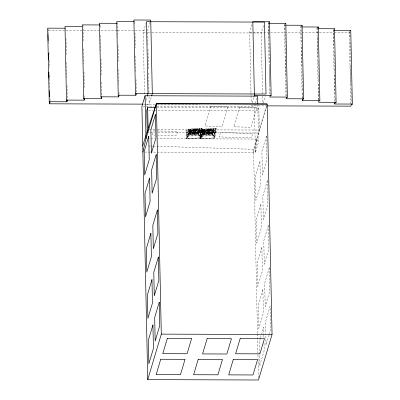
<?xml version="1.0" encoding="UTF-8"?>
<svg xmlns="http://www.w3.org/2000/svg" width="400" height="400" viewBox="0 0 400 400"><rect width="100%" height="100%" fill="white"/><g stroke="black" fill="none" stroke-linecap="round" stroke-linejoin="round"><path stroke-width="0.3" stroke-dasharray="2 1.5" d="M199.685 131.66C200.125 131.125 200.44 129.23 198.94 129.905C198.91 131.6 200.13 131.465 199.305 131.64M202.745 132.335C203.185 131.8 203.5 129.905 202 130.575C202.055 132.81 202.585 132.325 202.87 131.955M198.9 130.01L199.985 129.895L199.005 129.715L198.985 131L200.08 130.885L199.02 130.895M201.96 130.685L203.045 130.57L202.065 130.385L202.045 131.675L203.14 131.56L202.085 131.565M266.43 106.59L256.755 139.05L255.41 152.45L150.97 152.085M253.63 152.44L256.755 139.05L157.825 138.705M144.53 93.98L143.22 32.6L146.295 22.27M150.04 22.4L147.595 30.595L147.93 46.18M145.955 100.505L147.15 96.49M143.565 104.135L149.17 104.155L151.44 96.545M250.97 92.72L249.675 32.25L251.945 24.64M262.515 93.77L261.215 33.005L263.78 24.4M268.63 22.08L268.22 23.455L269.74 94.52M252.12 102.88L254.04 96.44M257.8 104.77L258.59 141.765L255.41 152.45L254.435 106.815L255.315 103.85M255.495 103.255L257.44 96.73M157.015 107.575L258.845 107.925L257.96 110.895L155.505 110.54M284.735 24.285L284.46 25.2L285.98 96.27M263.265 103.21L265.49 95.75M257.49 333.24L253.56 149.315L266.59 105.615M300.975 26.035L300.705 26.95L302.22 98.015M317.215 27.78L316.945 28.695L318.46 99.76M333.455 29.525L333.185 30.44L334.705 101.505M350.825 103.66L349.305 32.595L349.66 31.41M260.345 338.375L259.115 342.505L259.615 365.94L264.185 350.6L264.015 342.585M260.52 337.785L263.685 327.17L263.845 334.57M269.015 335.1L266.025 345.13L265.815 335.265M269.19 334.51L270.595 329.79L270.095 306.36L265.525 321.7L265.8 334.645M202.075 128.35L200.185 133.825L186.345 134.61L188.24 129.13L202.075 128.35L202.435 132.35L200.47 138.04L186.635 138.82L185.96 130.685L199.795 129.9L200.54 137.83L186.705 138.615L185.96 130.685M189.32 133.235L189.15 131.205L187.14 136.575L188.995 131.21L201.6 130.5L199.595 135.87L199.775 137.875L201.63 132.51L201.45 130.505M186.635 138.82L188.6 133.135L188.24 129.13M188.76 134.63L189.35 133.77L192.12 133.615L192.76 134.405L188.76 134.63L189.215 133.1M193.585 129.37L192.78 131.7L193.42 132.49L189.425 132.715C189.98 131.75 189.88 129.48 191.475 129.67A9.225 2.495 -5.1 0 0 192.78 129.49C194.84 128.835 194.495 131.48 193.43 132.575L189.43 132.805L190.235 130.485L194.325 129.99M189.33 133.205L187.475 138.57L187.295 136.57M189.35 133.77L189.78 132.535L192.545 132.38L193.265 132.945L192.765 134.495L188.77 134.72M189.425 132.715L190.695 129.75M191.985 132.17L192.035 131.765L191.985 132.17L195.985 131.945L196.04 131.54L195.985 131.945M192.12 133.615L192.545 132.38M195.315 132.225L194.295 134.32L198.295 134.09L198.8 132.63L198.08 132.065L195.315 132.225L194.305 134.405L198.305 134.18L198.81 132.72M199.825 130.81L199.73 129.82L199.095 129.275L198.34 129.28A9.225 2.495 -5.1 0 1 197.11 129.245L196.355 129.215L194.96 132.4L198.96 132.175L199.76 129.855L199.045 129.285L198.32 131.385L198.96 132.175M198.295 134.09L197.655 133.3L198.08 132.065M199.795 129.9L198.965 132.265L194.965 132.49L196.355 129.215M216.165 128.395L214.27 133.875L200.435 134.66L202.33 129.18L216.165 128.395L216.52 132.4L214.555 138.085L200.72 138.87L200.05 130.735L213.885 129.95L214.63 137.88L200.79 138.66L200.05 130.735M199.595 135.87L201.57 130.095L188.96 130.81L187.105 136.175L199.715 135.465M203.405 133.28L203.235 131.25L201.23 136.625L203.085 131.26L215.69 130.545L213.68 135.92L213.86 137.92L215.715 132.555L215.535 130.555M200.72 138.87L202.685 133.185L202.33 129.18M215.905 132.435L203.3 133.15M202.84 134.68L203.43 133.82L206.2 133.665L206.84 134.455L202.84 134.68L203.86 132.585L206.625 132.43L207.345 132.99L206.85 134.545L202.85 134.77M207.665 129.42L206.865 131.745L207.505 132.535L203.505 132.765C204.065 131.795 203.96 129.53 205.555 129.715A9.225 2.495 -5.1 0 0 206.86 129.54C208.92 128.88 208.575 131.53 207.51 132.625L203.51 132.855L204.315 130.535L208.405 130.04M203.415 133.255L201.56 138.62L201.38 136.615M203.43 133.82L203.86 132.585M203.505 132.765L204.775 129.8M206.125 132.215L206.18 131.81L206.125 132.215L210.13 131.99L210.18 131.585L210.13 131.99M206.2 133.665L206.625 132.43M209.395 132.275L208.38 134.365L212.375 134.14L212.88 132.68L212.165 132.115L209.395 132.275L208.385 134.455L212.385 134.23L212.89 132.77M210.435 129.265L209.04 132.45L213.04 132.225C213.895 131.185 214.305 128.99 212.425 129.33A9.225 2.495 -5.1 0 1 211.19 129.295C209.465 128.88 209.635 131.65 209.05 132.54L213.045 132.315L213.885 129.95M212.375 134.14L211.735 133.35L212.165 132.115M213.04 132.225L212.4 131.435L213.175 129.325M213.68 135.92L215.655 130.145L203.04 130.86L201.185 136.225L213.8 135.51M190.74 129.755L190.225 130.395L194.295 129.905M204.82 129.805L204.305 130.445L208.375 129.955M189.78 132.535L189.265 133.17L193.265 132.945M198.94 129.905L198.985 131M199.78 129.67L199.005 129.715M199.075 131.265L199.99 131.21M199.81 131.28L199.5 131.32M202 130.575L202.045 131.675M202.84 130.34L202.065 130.385M202.135 131.935L203.05 131.885M199.915 131.255L199.83 131.61L199.35 131.615M202.975 131.93L202.35 132.01M200.47 138.04L199.695 129.145L195.325 129.125L190.18 129.685L190.305 131.285L194.865 130.76L199.84 130.745M214.555 138.085L213.775 129.195L209.41 129.17L204.26 129.73L204.385 131.335L208.945 130.805L213.92 130.795M194.85 129.15L195.005 130.75M215.51 128.545L202.905 129.26L203.26 133.26M185.915 130.815L199.75 130.03M200.005 130.865L213.84 130.08M190.015 131.855L198.32 131.385M191.965 131.97L196.055 131.74M189.2 132.46L198.735 131.92L198.88 133.52L189.345 134.06L188.855 129.095L186.96 134.575L187.14 136.575M204.095 131.905L212.4 131.435M206.105 132.015L210.2 131.785M188.6 133.135L202.435 132.35M194.8 132.855L198.8 132.63M203.285 132.505L212.82 131.965L212.96 133.57L203.425 134.11L202.945 129.145L201.045 134.625L201.23 136.625M194.885 133.46L197.655 133.3M202.685 133.185L216.52 132.4M203.345 133.22L207.345 132.99M208.885 132.905L212.88 132.68M208.97 133.505L211.735 133.35M195.185 129.13L195.34 130.73M199.74 129.855L195.875 129.815L199.77 129.945M213.85 129.995L209.96 129.95M209.935 129.865L213.82 129.905L213.125 129.335M202.18 131.975L202.61 132.345M48.59 30.255L117.085 30.49M117.71 30.495L134.52 30.55M135.145 30.555L145.73 30.59M249.675 32.25L301.36 32.425M301.98 32.43L333.74 32.54M334.36 32.54L349.305 32.595M143.22 32.6L146.965 32.61M147.59 32.615L151.335 32.625M151.96 32.63L261.215 33.005M146.005 104.525L154.745 104.56M157.24 104.565L199.695 104.715M251.25 105.81L266.19 105.86M143.15 106.43L145.635 106.44M146.255 106.44L154.34 106.47M156.825 106.48L254.435 106.815M148.63 110.52L153.005 110.535M149.365 129.66L154.99 129.68M157.485 129.69L259.315 130.04L258.845 107.925M147.23 132.625L149.73 132.635M150.355 132.635L154.725 132.65M157.85 132.665L258.43 133.01M150.985 138.68L154.715 138.695M144.745 152.065L150.345 152.085M154.815 130.9L153.58 130.87L152.34 135.03L154.81 135.085M157.285 130.95L177.66 131.39L176.42 135.55L157.895 135.15M148.35 145.985L150.215 146.04M150.84 146.06L152.705 146.12M153.33 146.14L156.44 146.24M157.065 146.26L253.56 149.315M199.12 131.3L199.42 131.675M256.755 139.05L258.59 141.765M202.99 130.52L203.08 131.51M199.925 129.85L200.02 130.835M202.95 130.625L203.045 131.615M199.89 129.955L199.985 130.945M202.79 130.495L202.885 131.485M202.73 130.675L202.82 131.67M199.67 130.005L199.76 130.995M202.245 131.7L202.155 130.71M199.185 131.03L199.095 130.035M199.33 131.66L199.265 131.315L199.55 131.675M202.37 131.96L202.41 132.285M202.305 131.515L202.22 130.525M199.245 130.845L199.16 129.855M202.445 132.02L202.48 132.35M202.475 131.935L202.51 132.265M199.415 131.26L199.45 131.59M202.51 130.495L202.6 131.485M199.45 129.825L199.54 130.81M202.525 131.7L202.44 130.71M199.465 131.025L199.38 130.035M215.87 132.55L215.55 128.43L213.655 133.91L213.835 135.91M209.41 129.17L209.55 130.775M209.105 129.19L209.25 130.79M208.8 129.205L208.945 130.805M201.82 132.385L201.46 128.38L199.57 133.86L199.745 135.865M201.44 130.535L201.62 132.535M195.325 129.125L195.47 130.725M195.025 129.14L195.165 130.74M194.72 129.155L194.865 130.76M202.615 131.92L202.645 132.25M199.555 131.245L199.585 131.575M202.75 131.92L202.77 132.25M199.69 131.245L199.71 131.575M202.845 131.93L202.86 132.26M199.785 131.26L199.8 131.59M349.85 31.44L349.995 38.295M350.075 42.035L350.5 61.985M350.565 65.1L351.005 85.675M351.075 88.79L351.405 104.375M333.605 29.69L333.995 47.77M334.075 51.51L334.5 71.46M334.565 74.575L335.005 95.15M335.07 98.265L335.14 101.38M317.365 27.945L317.5 34.18M317.565 37.295L318.005 57.87M318.07 60.985L318.5 80.935M318.565 84.05L318.925 100.88M301.125 26.2L301.5 43.655M301.565 46.77L302.005 67.345M302.07 70.46L302.495 90.41M302.565 93.525L302.655 97.89M284.885 24.45L285.005 30.065M285.085 33.805L285.495 53.13M285.565 56.245L286.005 76.815M286.07 79.935L286.43 96.765M268.645 22.705L269.005 39.535M269.085 43.28L269.495 62.605M269.565 65.72L270 86.29M270.07 89.41L270.175 94.395M262.57 96.25L262.74 104.31M263.86 335.185L263.925 338.27M257.505 333.865L258.45 378.13M250.98 93.34L251.02 95.21M251.035 95.835L251.18 102.69M147.995 49.3L148.425 69.245M148.505 72.985L148.93 92.935M149.01 96.675L149.17 104.155M134.78 22.19L134.815 24.06M135.005 32.785L135.325 47.75M135.495 55.855L135.83 71.44M136.005 79.54L136.295 93.255M117.505 22.575L117.825 37.535M117.995 45.64L118.33 61.225M118.5 69.33L118.82 84.29M118.995 92.395L119.035 94.265M100.28 25.45L100.32 27.32M100.495 35.425L100.83 51.01M101 59.115L101.335 74.7M101.495 82.18L101.785 95.895M82.995 25.21L83.33 40.795M83.5 48.9L83.82 63.86M83.995 71.965L84.325 87.55M84.5 95.655L84.54 97.525M65.76 27.465L65.84 31.205M66 38.685L66.335 54.27M66.505 62.375L66.825 77.335M67 85.44L67.305 99.78M48.515 29.095L48.62 34.085M48.78 41.565L48.82 43.435M49.005 52.16L49.06 54.655M49.18 60.265L49.34 67.745M49.5 75.23L49.82 90.19M50.005 98.915L50.045 100.785M210.935 106.24L205.055 125.97L222.185 126.515L228.065 106.785L210.935 106.24M220.42 132.515L219.11 136.915L251.41 137.935L252.72 133.54L220.42 132.515M239.615 107.045L233.73 126.775L250.86 127.315L256.74 107.585L239.615 107.045M266.46 136.035L261.89 151.375L262.39 174.805L266.96 159.465L266.46 136.035M259.94 161.66L255.37 176.995L255.87 200.425L260.44 185.09L259.94 161.66M267.4 180.7L262.83 196.04L263.33 219.47L267.905 204.135L267.4 180.7M260.875 204.42L256.3 219.76L256.8 243.19L261.375 227.85L260.875 204.42M261.86 247.55L257.285 262.885L257.785 286.315L262.36 270.98L261.86 247.55M268.345 225.49L263.775 240.83L264.275 264.26L268.845 248.925L268.345 225.49M269.275 267.8L264.705 283.14L265.205 306.57L269.78 291.23L269.275 267.8M262.865 289.725L258.29 305.065L258.79 328.495L263.365 313.16L262.865 289.725M190.355 129.125L188.5 134.49L188.645 136.09L190.5 130.725L190.355 129.125M193.2 132.23L192.695 133.695L192.84 135.295L193.345 133.835L193.2 132.23M194.25 129.19L193.36 131.775L193.5 133.38L194.395 130.79L194.25 129.19M194.74 132.145L194.235 133.605L194.375 135.205L194.88 133.745L194.74 132.145M195.79 129.105L194.895 131.69L195.04 133.29L195.935 130.705L195.79 129.105M199.89 128.585L198.035 133.95L198.18 135.55L200.035 130.185L199.89 128.585M204.435 129.17L202.58 134.535L202.725 136.14L204.58 130.775L204.435 129.17M207.28 132.28L206.775 133.74L206.92 135.345L207.425 133.88L207.28 132.28M208.335 129.24L207.44 131.825L207.58 133.425L208.475 130.84L208.335 129.24M208.82 132.195L208.315 133.655L208.46 135.255L208.965 133.795L208.82 132.195M209.87 129.155L208.975 131.74L209.12 133.34L210.015 130.755L209.87 129.155M213.97 128.63L212.115 133.995L212.26 135.6L214.115 130.235L213.97 128.63M198.935 130.32L200.07 130.31L198.935 130.32M201.995 130.99L203.13 130.985L201.995 130.99M208.945 129.2L209.09 130.8L208.945 129.2M201.425 128.495L188.815 129.21L189.175 133.215L201.78 132.5L201.425 128.495M198.895 131.465L189.36 132.005L189.505 133.605L199.04 133.065L198.895 131.465M212.975 131.51L203.44 132.05L203.585 133.655L213.12 133.115L212.975 131.51M198.23 133.38L188.695 133.92L188.84 135.52L198.375 134.98L198.23 133.38M212.315 133.43L202.78 133.97L202.92 135.57L212.455 135.03L212.315 133.43M209.275 129.18L209.42 130.78L209.275 129.18"/><path stroke-width="0.6" d="M142.88 152.06L146.005 138.665L156.385 103.85L267.135 104.23M142.94 104.135L49.54 103.81L50.07 102.035L49.235 102.03L49.33 101.715L66.91 101.775L67.32 100.405L66.48 100.4L65.005 26.525L81.98 26.58M66.48 100.4L66.575 100.085L84.155 100.145L84.565 98.77L83.73 98.77L82.25 24.89L99.835 24.955M83.73 98.77L83.825 98.455L101.405 98.515L101.815 97.14L100.975 97.14L99.5 23.26L117.08 23.32M100.975 97.14L101.07 96.82L118.655 96.88L119.06 95.51L118.225 95.51L116.745 21.63L134.33 21.69M118.225 95.51L118.32 95.19L135.9 95.25L136.31 93.88L135.47 93.875L133.9 20.315L133.995 20L150.74 20.06L152.31 93.62L151.61 95.96M135.47 93.875L135.565 93.56L266.005 94.03L264.465 22.105L146.47 21.7L148.005 93.625L147.32 95.92M257.775 103.535L257.615 96.135L145.09 95.745L141.905 106.425L147.74 379.615L258.49 380L272.05 334.505L267.125 103.82L156.375 103.435L148.25 128.085M147.645 107.545L146.76 110.51L147.23 132.625L148.115 129.655L147.645 107.545L155.14 107.57M142.745 145.805L147.475 130.43M147.74 379.615L161.305 334.12L156.375 103.435M269.47 22.085L269.56 21.77L252.82 21.71L254.39 95.27L254.04 96.44M285.71 23.83L285.805 23.515L269.435 23.46M269.56 21.77L271.135 95.33L271.04 95.645L270.2 95.645L269.795 97.015L287.375 97.075L285.805 23.515M301.95 25.58L302.045 25.26L285.675 25.205M287.375 97.075L287.28 97.39L286.445 97.39L286.035 98.76L303.615 98.82L302.045 25.26M301.915 26.95L318.285 27.01L318.19 27.325L317.355 27.32M318.285 27.01L319.855 100.57L302.275 100.51L302.685 99.135L303.52 99.14L303.615 98.82M334.43 29.07L334.525 28.755L318.155 28.7M319.855 100.57L319.76 100.885L318.925 100.88L318.515 102.255L336.095 102.315L334.525 28.755M350.67 30.82L350.765 30.5L334.395 30.445M350.765 30.5L352.34 104.06L334.755 104L335.165 102.63L336.005 102.63L336.095 102.315M352.34 104.06L352.245 104.38L351.405 104.375L350.875 106.155L266.815 105.865M64.73 28.215L47.755 28.155L47.66 28.47L49.235 102.03M254.39 95.27L271.135 95.33M161.305 334.12L272.05 334.505M334.73 102.755L334.755 104M302.25 99.26L302.275 100.51M145.09 95.745L146.005 138.665M135.875 94.005L135.9 95.25M118.625 95.635L118.655 96.88M101.38 97.265L101.405 98.515M84.13 98.895L84.155 100.145M66.87 99.905L66.91 101.775M48.065 34.615L48.195 40.85M48.46 53.315L48.595 59.55M48.86 72.02L48.995 78.255M49.26 90.72L49.395 96.955M49.5 101.94L49.54 103.81M148.745 136.22L144.17 151.56L144.67 174.99L149.245 159.65L148.745 136.22M155.445 114.49L150.87 129.83L151.37 153.26L155.945 137.925L155.445 114.49M156.215 154.515L151.64 169.855L152.14 193.285L156.715 177.95L156.215 154.515M149.585 178.08L145.01 193.415L145.51 216.85L150.085 201.51L149.585 178.08M157.395 209.99L152.82 225.33L153.325 248.76L157.895 233.42L157.395 209.99M150.885 233.315L146.31 248.65L146.81 272.08L151.385 256.745L150.885 233.315M158.355 257.01L153.785 272.345L154.285 295.78L158.855 280.44L158.355 257.01M151.975 279.59L147.4 294.93L147.9 318.36L152.475 303.02L151.975 279.59M159.245 302.24L154.675 317.575L155.175 341.01L159.745 325.67L159.245 302.24M152.935 324.95L148.36 340.29L148.865 363.72L153.435 348.38L152.935 324.95M160.73 359.255L156.155 374.59L180.465 374.675L185.035 359.335L160.73 359.255M167.35 338.325L162.775 353.665L187.085 353.745L191.655 338.41L167.35 338.325M198.18 359.39L193.61 374.73L217.915 374.81L222.49 359.475L198.18 359.39M207.135 338.585L202.565 353.92L226.87 354.005L231.445 338.67L207.135 338.585M233.26 359.535L228.69 374.875L252.995 374.96L257.57 359.62L233.26 359.535M240.19 338.435L235.62 353.77L259.925 353.855L264.5 338.515L240.19 338.435"/></g></svg>
